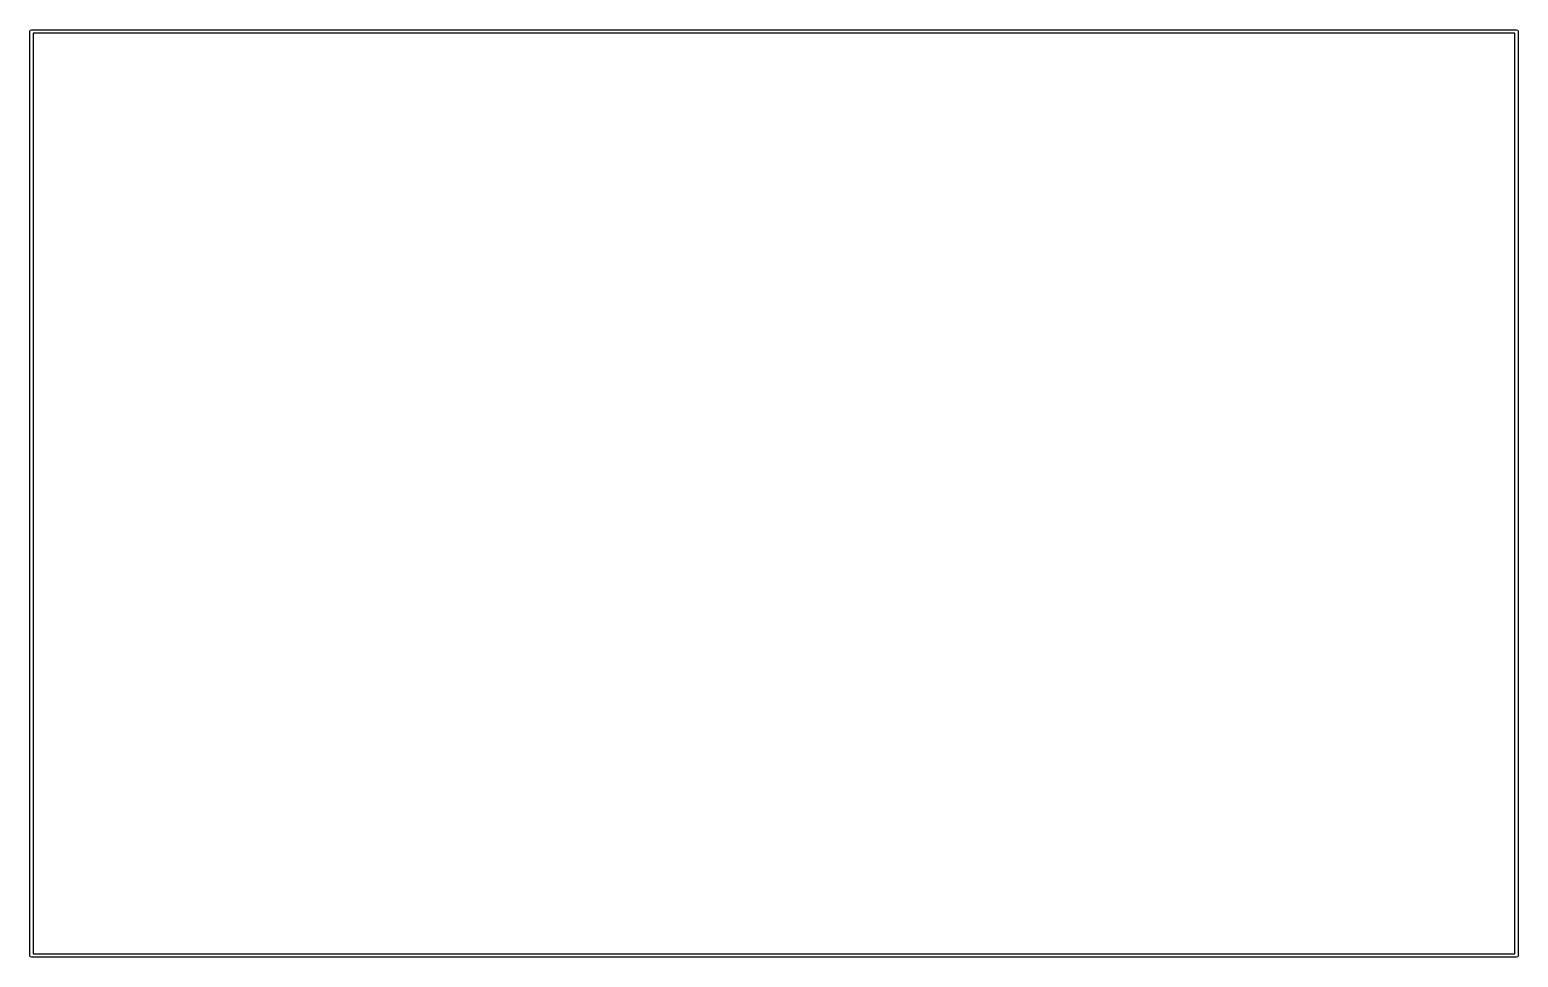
# Model space of a CAD drawing. Extents: x 114 to 158.1, y -94.1 to -66.6.
import ezdxf

# ---------------------------------------------------------------- set-up
doc = ezdxf.new("R2010")
doc.units = 0
doc.layers.add('BLACK', color=7, linetype='CONTINUOUS')

msp = doc.modelspace()

# ---------------------------------------------------------------- linework, layer by layer
at = {"layer": 'BLACK', "linetype": 'CONTINUOUS'}
for p, q in [((113.95, -66.6444), (113.965, -66.609)), ((113.965, -66.609), (114, -66.5944)), ((114, -66.5944), (158.013, -66.5944)), ((158.013, -66.5944), (158.049, -66.609)), ((158.049, -66.609), (158.063, -66.6444)), ((113.95, -94.0348), (113.95, -66.6444)), ((114.05, -66.6944), (114.05, -93.9848)), ((157.963, -66.6944), (114.05, -66.6944)), ((157.963, -93.9848), (157.963, -66.6944)), ((158.063, -66.6444), (158.063, -94.0348)), ((113.965, -94.0702), (113.95, -94.0348)), ((114, -94.0848), (113.965, -94.0702)), ((158.013, -94.0848), (114, -94.0848)), ((114.05, -93.9848), (157.963, -93.9848)), ((158.049, -94.0702), (158.013, -94.0848)), ((158.063, -94.0348), (158.049, -94.0702))]:
    msp.add_line(p, q, dxfattribs=at)

doc.saveas('drawing.dxf')
